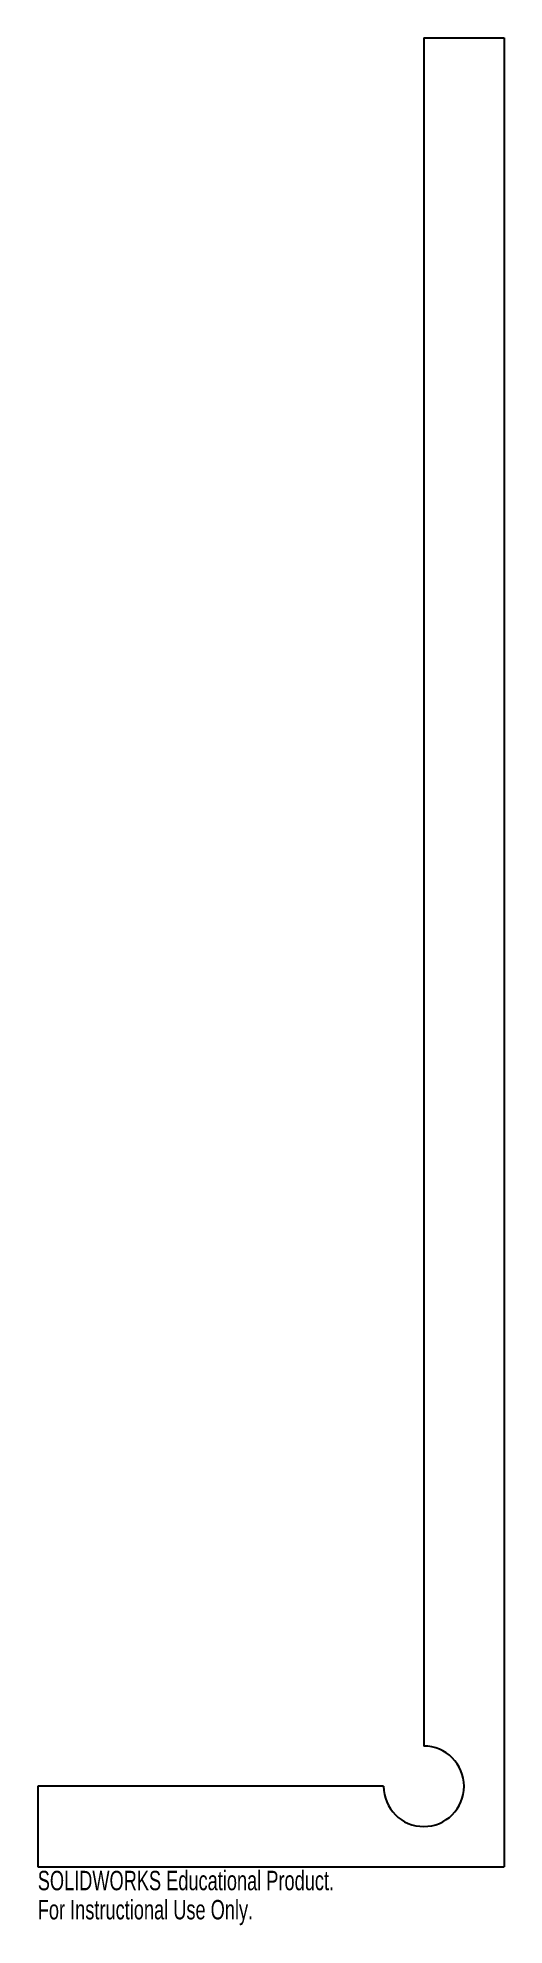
# Model space of a CAD drawing. Header units: millimetres. Extents: x -48 to 68, y -35 to 435.
import ezdxf

# ---------------------------------------------------------------- set-up
doc = ezdxf.new("R2010")
doc.units = ezdxf.units.MM
doc.styles.add('SLDTEXTSTYLE0', font='TXT', dxfattribs={"width": 0.7})

msp = doc.modelspace()

# ---------------------------------------------------------------- linework, layer by layer
at = {"color": 7, "linetype": 'Continuous', "lineweight": 25}
for p, q in [((48, 435), (48, 10)), ((48, 435), (68, 435)), ((68, 435), (68, -20)), ((38, 0), (-48, 0)), ((-48, 0), (-48, -20)), ((-48, -20), (68, -20))]:
    msp.add_line(p, q, dxfattribs=at)
msp.add_arc((48, 0), 10, 180, 90, dxfattribs=at)

# ---------------------------------------------------------------- texts
at = {"color": 7, "linetype": 'Continuous', "char_height": 4.8336, "attachment_point": 1, "style": 'SLDTEXTSTYLE0'}
for s, insert in [('SOLIDWORKS Educational Product.', (-48, -21.02)), ('For Instructional Use Only.', (-48, -28.27))]:
    msp.add_mtext(s, dxfattribs=dict(at, insert=insert))

doc.saveas('drawing.dxf')
